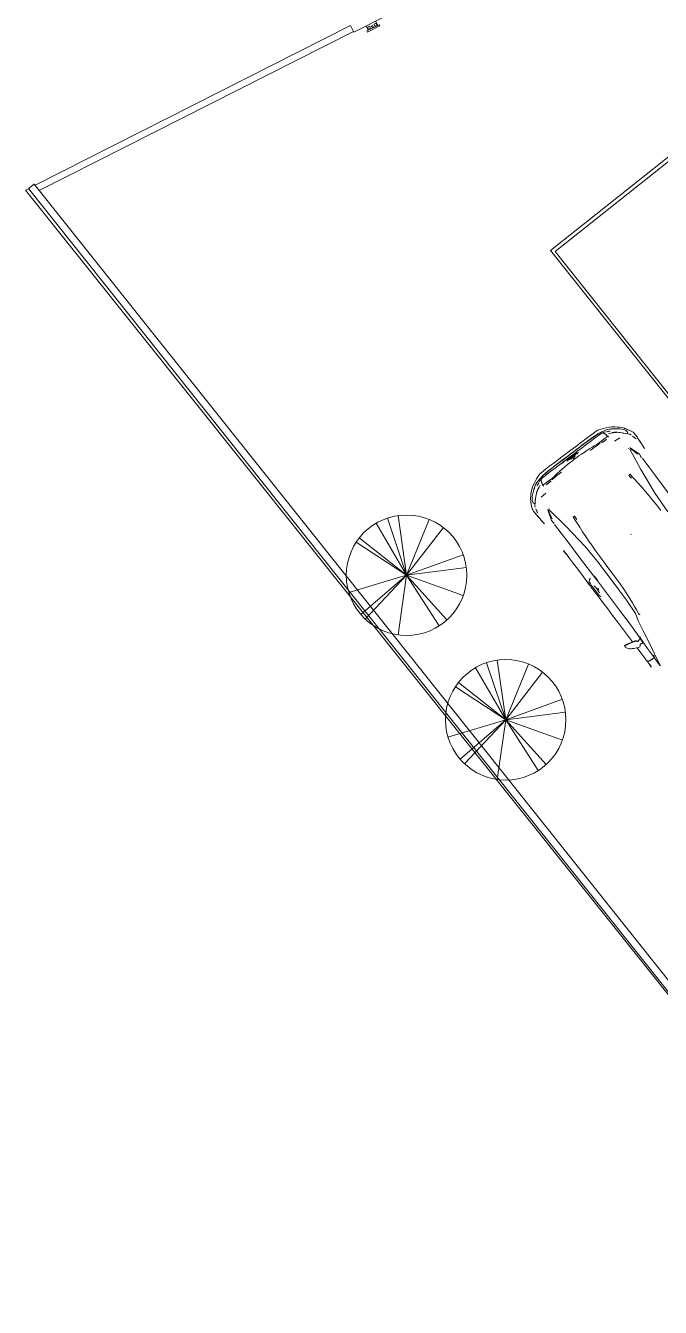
# Model space of a CAD drawing. Header units: millimetres. Extents: x 0 to 57242, y -59538 to 11130.
# Drawn here: x 0 to 8741, y -15395 to 2266 of the extents above; entities that cross this region are included whole.
import ezdxf

# ---------------------------------------------------------------- set-up
doc = ezdxf.new("R2010")
doc.units = ezdxf.units.MM
doc.linetypes.add('Dash', pattern=[6, 3, -3])
for name, color, linetype, lineweight in [('A-FLOR', 192, 'Continuous', 9), ('A-WALL', 113, 'Continuous', 9), ('E-ELEC-FIXT', 91, 'Continuous', 9), ('G-IMPT', 8, 'Continuous', 9), ('GFdwg_dwg', 8, 'Continuous', 9), ('L-PLNT', 71, 'Continuous', 9)]:
    doc.layers.add(name, color=color, linetype=linetype, lineweight=lineweight)

# ---------------------------------------------------------------- blocks, each defined once
blk = doc.blocks.new('GFdwg_dwg-311279-Level 0')
at = {"color": 1, "lineweight": 9}
for p, q in [((130, 66), (4474, 2266)), ((0, 0), (38, 19)), ((20067, -25140), (0, 0))]:
    blk.add_line(p, q, dxfattribs=at)
blk = doc.blocks.new('Red Car - Citroen C4_DWG-589463-Level 0')
at = {"layer": 'G-IMPT'}
for p, q in [((1707, 756), (1397, 755)), ((1707, 756), (1843, 757)), ((1993, 759), (1843, 757)), ((2021, 750), (2008, 753)), ((2059, 759), (2010, 754)), ((2020, 755), (2013, 757)), ((2207, 708), (2059, 759)), ((2179, 718), (2059, 759)), ((2207, 708), (2074, 738)), ((2082, 863), (2114, 866)), ((2082, 863), (2119, 866)), ((2114, 866), (2135, 867)), ((2119, 866), (2140, 868)), ((2146, 868), (2135, 867)), ((2151, 869), (2140, 868)), ((2150, 868), (2146, 868)), ((2152, 868), (2150, 868)), ((2156, 869), (2151, 869)), ((2207, 708), (2151, 722)), ((2156, 869), (2164, 870)), ((2157, 869), (2164, 870)), ((2166, 869), (2157, 868)), ((2172, 713), (2158, 719)), ((2163, 868), (2161, 868)), ((2184, 871), (2166, 869)), ((2179, 870), (2173, 869)), ((2180, 710), (2175, 712)), ((2179, 870), (2207, 872)), ((2199, 702), (2179, 718)), ((2184, 871), (2212, 873)), ((2207, 872), (2241, 874)), ((2207, 708), (2211, 705)), ((2246, 875), (2212, 873)), ((2241, 874), (2276, 876)), ((2281, 876), (2246, 875)), ((2257, 850), (2291, 839)), ((2270, 877), (2272, 877)), ((2274, 877), (2272, 877)), ((2277, 877), (2274, 877)), ((2276, 876), (2307, 877)), ((2281, 877), (2277, 877)), ((2291, 839), (2277, 844)), ((2277, 844), (2317, 833)), ((2281, 877), (2287, 877)), ((2281, 876), (2312, 877)), ((2294, 877), (2287, 877)), ((2301, 877), (2294, 877)), ((2307, 877), (2301, 877)), ((2312, 877), (2333, 876)), ((2347, 873), (2333, 876)), ((2359, 821), (2339, 826)), ((2353, 872), (2347, 873)), ((2361, 869), (2353, 872)), ((2370, 865), (2361, 869)), ((2362, 818), (2394, 788)), ((2383, 859), (2370, 865)), ((2380, 801), (2384, 799)), ((2384, 799), (2380, 801)), ((2410, 844), (2383, 859)), ((2390, 804), (2388, 803)), ((2390, 804), (2392, 806)), ((2392, 806), (2394, 807)), ((2395, 809), (2394, 807)), ((2394, 788), (2429, 754)), ((2395, 809), (2397, 810)), ((2403, 810), (2397, 810)), ((2436, 748), (2399, 783)), ((2429, 754), (2399, 783)), ((2403, 810), (2405, 811)), ((2415, 810), (2405, 811)), ((2425, 836), (2409, 845)), ((2409, 845), (2424, 836)), ((2410, 844), (2424, 836)), ((2415, 810), (2427, 808)), ((2421, 761), (2429, 754)), ((2438, 829), (2425, 836)), ((2427, 808), (2438, 805)), ((2429, 754), (2453, 731)), ((2438, 829), (2449, 823)), ((2449, 799), (2438, 805)), ((2449, 823), (2464, 813)), ((2463, 789), (2449, 799)), ((2453, 731), (2471, 714)), ((2463, 789), (2480, 774)), ((2480, 774), (2463, 789)), ((2479, 774), (2463, 789)), ((2464, 813), (2467, 811)), ((2467, 811), (2483, 799)), ((2471, 714), (2487, 696)), ((2471, 714), (2498, 683)), ((2471, 714), (2487, 695)), ((2479, 774), (2500, 752)), ((2483, 799), (2501, 783)), ((2500, 752), (2523, 725)), ((2520, 765), (2501, 783)), ((2541, 743), (2520, 765)), ((2546, 695), (2522, 726)), ((2522, 726), (2547, 694)), ((2523, 725), (2547, 694)), ((2541, 743), (2563, 717)), ((2563, 717), (2585, 688)), ((1495, 606), (1190, 592)), ((1495, 606), (1879, 648)), ((1879, 648), (2196, 695)), ((2196, 695), (2195, 695)), ((2211, 690), (2211, 684)), ((2400, 678), (2406, 634)), ((2402, 678), (2406, 634)), ((2402, 678), (2405, 634)), ((2403, 679), (2405, 634)), ((2409, 592), (2406, 634)), ((2406, 634), (2406, 634)), ((2502, 675), (2487, 696)), ((2487, 696), (2498, 683)), ((2498, 683), (2487, 695)), ((2493, 682), (2489, 687)), ((2513, 651), (2493, 682)), ((2498, 683), (2508, 666)), ((2502, 675), (2508, 666)), ((2516, 560), (2505, 560)), ((2507, 560), (2505, 560)), ((2512, 658), (2508, 666)), ((2509, 559), (2514, 559)), ((2520, 560), (2510, 560)), ((2513, 560), (2510, 560)), ((2512, 658), (2520, 642)), ((2523, 559), (2513, 560)), ((2520, 560), (2513, 560)), ((2517, 560), (2513, 560)), ((2516, 558), (2514, 559)), ((2529, 619), (2515, 647)), ((2518, 560), (2515, 560)), ((2523, 559), (2517, 560)), ((2517, 557), (2518, 555)), ((2518, 555), (2519, 545)), ((2529, 619), (2519, 644)), ((2519, 644), (2530, 618)), ((2519, 528), (2519, 545)), ((2520, 642), (2530, 618)), ((2523, 559), (2520, 560)), ((2527, 559), (2523, 559)), ((2527, 559), (2531, 558)), ((2542, 587), (2529, 619)), ((2542, 587), (2529, 619)), ((2542, 587), (2529, 619)), ((2542, 587), (2529, 619)), ((2535, 557), (2531, 558)), ((2539, 556), (2535, 557)), ((2543, 556), (2539, 556)), ((2556, 679), (2541, 699)), ((2541, 699), (2560, 675)), ((2545, 555), (2543, 556)), ((2547, 555), (2545, 555)), ((2559, 676), (2546, 695)), ((2546, 695), (2570, 659)), ((2546, 695), (2547, 694)), ((2556, 680), (2547, 697)), ((2556, 680), (2547, 697)), ((2570, 659), (2547, 694)), ((2548, 555), (2547, 555)), ((2547, 555), (2547, 555)), ((2548, 555), (2548, 555)), ((2548, 555), (2551, 554)), ((2558, 678), (2549, 695)), ((2558, 678), (2549, 695)), ((2552, 554), (2551, 554)), ((2555, 553), (2552, 554)), ((2560, 551), (2555, 553)), ((2556, 631), (2559, 626)), ((2574, 595), (2559, 626)), ((2571, 660), (2560, 675)), ((2560, 675), (2580, 645)), ((2560, 675), (2571, 661)), ((2560, 551), (2567, 548)), ((2574, 595), (2562, 620)), ((2576, 590), (2562, 620)), ((2576, 590), (2565, 614)), ((2578, 584), (2565, 614)), ((2578, 584), (2567, 608)), ((2577, 545), (2567, 548)), ((2585, 637), (2571, 661)), ((2577, 651), (2571, 661)), ((2580, 645), (2571, 661)), ((2571, 660), (2580, 645)), ((2585, 637), (2577, 651)), ((2586, 540), (2577, 545)), ((2585, 637), (2580, 645)), ((2606, 655), (2585, 688)), ((2585, 637), (2596, 613)), ((2586, 540), (2593, 536)), ((2602, 538), (2587, 569)), ((2593, 536), (2598, 532)), ((2596, 613), (2607, 576)), ((2596, 613), (2597, 609)), ((2596, 613), (2607, 576)), ((2597, 609), (2607, 576)), ((2601, 525), (2598, 532)), ((2606, 655), (2608, 651)), ((2606, 576), (2617, 523)), ((2606, 576), (2618, 522)), ((2607, 576), (2617, 523)), ((2608, 651), (2626, 615)), ((2642, 579), (2626, 615)), ((2655, 545), (2642, 579)), ((2655, 545), (2664, 517)), ((1265, 526), (1354, 525)), ((1438, 522), (1354, 525)), ((1520, 519), (1438, 522)), ((1599, 515), (1520, 519)), ((1599, 515), (1678, 510)), ((1678, 510), (1752, 504)), ((1752, 504), (1816, 499)), ((1865, 495), (1816, 499)), ((1862, 472), (1895, 469)), ((1865, 495), (1895, 493)), ((1895, 493), (1910, 491)), ((1895, 469), (1909, 468)), ((1909, 468), (1914, 468)), ((1910, 491), (1916, 491)), ((1914, 468), (1915, 469)), ((1915, 469), (1915, 469)), ((1915, 469), (1916, 469)), ((1916, 491), (1916, 490)), ((1916, 490), (1917, 490)), ((1917, 475), (1916, 473)), ((1916, 473), (1916, 471)), ((1916, 471), (1916, 470)), ((1916, 470), (1916, 469)), ((1917, 490), (1917, 489)), ((1917, 488), (1917, 489)), ((1917, 488), (1917, 487)), ((1917, 486), (1917, 487)), ((1917, 484), (1917, 486)), ((1917, 484), (1917, 482)), ((1917, 482), (1917, 479)), ((1917, 479), (1917, 477)), ((1917, 475), (1917, 477)), ((2497, 503), (2496, 519)), ((2497, 510), (2496, 519)), ((2496, 511), (2496, 516)), ((2497, 510), (2496, 516)), ((2497, 478), (2497, 503)), ((2497, 487), (2497, 478)), ((2497, 487), (2498, 461)), ((2497, 478), (2498, 460)), ((2497, 478), (2498, 456)), ((2498, 457), (2497, 471)), ((2497, 471), (2498, 457)), ((2498, 457), (2497, 464)), ((2497, 464), (2499, 452)), ((2498, 468), (2498, 451)), ((2498, 468), (2499, 434)), ((2498, 457), (2499, 434)), ((2505, 405), (2503, 417)), ((2503, 417), (2509, 398)), ((2506, 393), (2506, 395)), ((2506, 393), (2508, 374)), ((2508, 352), (2508, 374)), ((2509, 398), (2514, 379)), ((2520, 357), (2514, 379)), ((2519, 528), (2519, 500)), ((2519, 500), (2519, 462)), ((2519, 462), (2519, 417)), ((2519, 365), (2519, 417)), ((2519, 359), (2519, 365)), ((2525, 331), (2520, 357)), ((2603, 522), (2601, 525)), ((2603, 522), (2604, 511)), ((2604, 504), (2604, 511)), ((2605, 488), (2604, 504)), ((2605, 463), (2605, 488)), ((2605, 463), (2605, 431)), ((2605, 431), (2605, 392)), ((2606, 349), (2605, 392)), ((2626, 450), (2618, 522)), ((2623, 492), (2619, 510)), ((2623, 492), (2629, 441)), ((2624, 475), (2633, 470)), ((2626, 450), (2626, 448)), ((2626, 450), (2630, 356)), ((2626, 448), (2630, 356)), ((2626, 448), (2630, 355)), ((2629, 440), (2629, 441)), ((2629, 440), (2632, 389)), ((2630, 355), (2632, 245)), ((2632, 389), (2634, 341)), ((2664, 517), (2670, 497)), ((2672, 476), (2670, 497)), ((2673, 446), (2672, 476)), ((2673, 398), (2673, 446)), ((2673, 398), (2673, 322)), ((2509, 324), (2508, 352)), ((2509, 289), (2509, 324)), ((2509, 289), (2509, 248)), ((2529, 299), (2525, 331)), ((2529, 299), (2533, 259)), ((2536, 213), (2533, 259)), ((2539, 166), (2536, 213)), ((2606, 349), (2606, 305)), ((2606, 305), (2606, 262)), ((2606, 262), (2606, 218)), ((2606, 175), (2606, 218)), ((2632, 245), (2632, 125)), ((2634, 303), (2634, 341)), ((2634, 303), (2634, 276)), ((2635, 256), (2634, 276)), ((2635, 236), (2635, 256)), ((2635, 208), (2635, 236)), ((2635, 208), (2635, 168)), ((2673, 322), (2673, 226)), ((2673, 226), (2673, 117)), ((1251, 1), (1247, 1)), ((2541, 122), (2539, 166)), ((2541, 122), (2543, 86)), ((2544, 54), (2543, 86)), ((2544, 26), (2544, 54)), ((2544, 0), (2544, 26)), ((2569, 26), (2556, 1)), ((2556, 1), (2569, -24)), ((2576, 41), (2569, 26)), ((2576, -1), (2582, 24)), ((2583, 50), (2580, 51)), ((2582, 83), (2581, 80)), ((2581, 82), (2581, 80)), ((2582, 24), (2587, 49)), ((2586, 50), (2583, 50)), ((2583, 0), (2583, 16)), ((2585, 104), (2585, 85)), ((2585, 104), (2585, 89)), ((2585, 95), (2585, 91)), ((2585, 95), (2585, 85)), ((2585, 73), (2585, 89)), ((2588, 87), (2585, 88)), ((2586, 60), (2585, 73)), ((2587, 49), (2586, 60)), ((2586, 50), (2587, 49)), ((2589, 24), (2587, 47)), ((2588, 29), (2587, 47)), ((2589, 87), (2588, 87)), ((2588, 22), (2588, 27)), ((2589, 0), (2588, 22)), ((2589, 87), (2592, 85)), ((2589, 24), (2589, 0)), ((2592, 85), (2594, 81)), ((2595, 76), (2594, 81)), ((2596, 68), (2595, 76)), ((2597, 58), (2596, 68)), ((2597, 58), (2598, 46)), ((2599, 31), (2598, 46)), ((2600, 16), (2599, 31)), ((2601, 0), (2600, 16)), ((2606, 175), (2606, 132)), ((2606, 132), (2606, 88)), ((2606, 88), (2606, 44)), ((2606, 0), (2606, 44)), ((2632, 0), (2632, 125)), ((2635, 168), (2635, 118)), ((2635, 118), (2635, 61)), ((2635, 0), (2635, 61)), ((2673, 0), (2673, 117)), ((1251, -1), (1247, -1)), ((2536, -213), (2539, -166)), ((2541, -122), (2539, -166)), ((2541, -122), (2543, -86)), ((2543, -86), (2544, -54)), ((2544, 0), (2544, -26)), ((2544, -54), (2544, -26)), ((2569, -24), (2580, -49)), ((2571, -25), (2581, -50)), ((2571, -25), (2580, -49)), ((2582, -26), (2576, -1)), ((2587, -50), (2581, -50)), ((2581, -82), (2581, -80)), ((2582, -83), (2581, -80)), ((2582, -26), (2587, -50)), ((2583, 0), (2583, -16)), ((2585, -73), (2587, -49)), ((2585, -89), (2585, -73)), ((2585, -95), (2585, -85)), ((2585, -85), (2585, -89)), ((2588, -87), (2585, -88)), ((2585, -95), (2585, -92)), ((2587, -50), (2586, -51)), ((2589, -25), (2587, -48)), ((2587, -48), (2588, -27)), ((2587, -50), (2587, -51)), ((2589, 0), (2588, -22)), ((2588, -27), (2588, -22)), ((2589, -87), (2588, -87)), ((2589, -25), (2589, 0)), ((2592, -85), (2589, -87)), ((2592, -85), (2594, -81)), ((2594, -81), (2595, -76)), ((2595, -76), (2596, -68)), ((2597, -58), (2596, -68)), ((2597, -58), (2598, -46)), ((2598, -46), (2599, -31)), ((2599, -31), (2600, -16)), ((2601, 0), (2600, -16)), ((2603, -123), (2601, -160)), ((2602, -138), (2601, -160)), ((2602, -138), (2603, -123)), ((2606, 0), (2606, -44)), ((2606, -88), (2606, -44)), ((2606, -132), (2606, -88)), ((2606, -175), (2606, -132)), ((2606, -175), (2606, -218)), ((2632, -125), (2632, 0)), ((2632, -245), (2632, -125)), ((2635, 0), (2635, -61)), ((2635, -118), (2635, -61)), ((2635, -168), (2635, -118)), ((2635, -168), (2635, -208)), ((2673, 0), (2673, -117)), ((2673, -226), (2673, -117)), ((2509, -324), (2508, -352)), ((2508, -352), (2508, -374)), ((2509, -289), (2509, -248)), ((2509, -289), (2509, -324)), ((2520, -357), (2525, -331)), ((2529, -299), (2525, -331)), ((2529, -299), (2533, -259)), ((2533, -259), (2536, -213)), ((2606, -349), (2605, -392)), ((2606, -262), (2606, -218)), ((2606, -305), (2606, -262)), ((2606, -349), (2606, -305)), ((2630, -355), (2632, -245)), ((2632, -389), (2634, -341)), ((2634, -276), (2635, -256)), ((2634, -276), (2634, -303)), ((2634, -303), (2634, -341)), ((2635, -208), (2635, -236)), ((2635, -256), (2635, -236)), ((2673, -322), (2673, -226)), ((2673, -322), (2673, -398)), ((883, -528), (792, -530)), ((883, -528), (978, -528)), ((978, -528), (1075, -527)), ((1075, -527), (1171, -527)), ((1265, -526), (1171, -527)), ((1265, -526), (1354, -525)), ((1354, -525), (1438, -522)), ((1520, -519), (1438, -522)), ((1599, -515), (1520, -519)), ((1599, -515), (1678, -510)), ((1752, -504), (1678, -510)), ((1816, -499), (1752, -504)), ((1865, -495), (1816, -499)), ((1862, -472), (1895, -469)), ((1865, -495), (1895, -493)), ((1895, -469), (1909, -468)), ((1895, -493), (1910, -491)), ((1909, -468), (1914, -468)), ((1910, -491), (1916, -491)), ((1915, -469), (1914, -468)), ((1915, -469), (1915, -469)), ((1915, -469), (1916, -469)), ((1916, -469), (1916, -470)), ((1916, -471), (1916, -470)), ((1916, -473), (1916, -471)), ((1917, -475), (1916, -473)), ((1916, -490), (1916, -491)), ((1916, -490), (1917, -490)), ((1917, -475), (1917, -477)), ((1917, -479), (1917, -477)), ((1917, -482), (1917, -479)), ((1917, -482), (1917, -484)), ((1917, -484), (1917, -486)), ((1917, -486), (1917, -487)), ((1917, -488), (1917, -487)), ((1917, -488), (1917, -489)), ((1917, -490), (1917, -489)), ((2497, -503), (2496, -519)), ((2497, -510), (2496, -519)), ((2497, -510), (2496, -516)), ((2496, -511), (2496, -516)), ((2497, -464), (2499, -452)), ((2498, -456), (2497, -478)), ((2498, -457), (2497, -471)), ((2498, -457), (2497, -471)), ((2498, -457), (2497, -464)), ((2498, -460), (2497, -478)), ((2497, -487), (2498, -461)), ((2497, -487), (2497, -478)), ((2497, -478), (2497, -503)), ((2498, -457), (2499, -434)), ((2499, -434), (2498, -468)), ((2498, -468), (2498, -451)), ((2509, -398), (2503, -417)), ((2505, -408), (2503, -417)), ((2506, -393), (2508, -374)), ((2506, -393), (2506, -395)), ((2509, -398), (2514, -379)), ((2514, -379), (2520, -357)), ((2519, -365), (2519, -359)), ((2519, -365), (2519, -417)), ((2519, -462), (2519, -417)), ((2519, -500), (2519, -462)), ((2519, -528), (2519, -500)), ((2519, -528), (2519, -545)), ((2598, -532), (2601, -525)), ((2603, -522), (2601, -525)), ((2603, -522), (2604, -511)), ((2605, -488), (2604, -504)), ((2604, -511), (2604, -504)), ((2605, -431), (2605, -392)), ((2605, -463), (2605, -431)), ((2605, -488), (2605, -463)), ((2606, -576), (2618, -522)), ((2606, -576), (2617, -523)), ((2607, -576), (2617, -523)), ((2626, -450), (2618, -522)), ((2623, -492), (2619, -510)), ((2623, -492), (2629, -441)), ((2624, -475), (2633, -470)), ((2626, -448), (2630, -355)), ((2626, -448), (2630, -356)), ((2626, -450), (2630, -356)), ((2629, -440), (2632, -389)), ((2629, -440), (2629, -441)), ((2664, -517), (2655, -545)), ((2664, -517), (2670, -497)), ((2670, -497), (2672, -476)), ((2672, -476), (2673, -446)), ((2673, -398), (2673, -446)), ((-196, -718), (50, -671)), ((50, -671), (86, -664)), ((86, -664), (235, -637)), ((235, -637), (339, -606)), ((296, -567), (296, -566)), ((297, -566), (296, -566)), ((297, -566), (296, -566)), ((297, -566), (296, -566)), ((297, -566), (296, -566)), ((296, -566), (296, -566)), ((296, -568), (296, -567)), ((296, -567), (296, -567)), ((296, -569), (296, -568)), ((296, -570), (296, -569)), ((296, -570), (296, -569)), ((296, -569), (296, -569)), ((296, -569), (297, -570)), ((297, -570), (296, -570)), ((296, -570), (297, -570)), ((297, -570), (297, -572)), ((297, -570), (297, -573)), ((297, -570), (297, -571)), ((297, -570), (297, -571)), ((297, -573), (297, -571)), ((297, -572), (297, -573)), ((297, -573), (297, -574)), ((297, -574), (298, -575)), ((300, -565), (298, -565)), ((298, -575), (298, -576)), ((298, -577), (298, -576)), ((298, -577), (298, -577)), ((298, -577), (298, -577)), ((302, -577), (298, -577)), ((314, -575), (302, -577)), ((336, -572), (314, -575)), ((336, -572), (374, -566)), ((339, -606), (562, -595)), ((374, -566), (424, -558)), ((424, -558), (484, -550)), ((553, -543), (484, -550)), ((553, -543), (627, -538)), ((562, -595), (893, -593)), ((627, -538), (707, -533)), ((707, -533), (792, -530)), ((893, -593), (1134, -592)), ((1134, -592), (1190, -592)), ((1190, -592), (1495, -606)), ((1495, -606), (1879, -648)), ((1879, -648), (2196, -695)), ((2199, -702), (2179, -718)), ((2196, -695), (2194, -694)), ((2207, -708), (2211, -705)), ((2211, -690), (2211, -684)), ((2400, -678), (2406, -634)), ((2405, -634), (2402, -678)), ((2406, -634), (2402, -678)), ((2403, -679), (2405, -634)), ((2406, -634), (2409, -592)), ((2406, -634), (2406, -634)), ((2471, -714), (2498, -683)), ((2471, -714), (2487, -695)), ((2471, -714), (2487, -696)), ((2502, -675), (2487, -696)), ((2487, -695), (2498, -683)), ((2498, -683), (2487, -696)), ((2493, -682), (2489, -687)), ((2493, -682), (2513, -651)), ((2508, -666), (2498, -683)), ((2508, -666), (2502, -675)), ((2516, -560), (2505, -560)), ((2507, -560), (2505, -560)), ((2512, -658), (2508, -666)), ((2509, -559), (2514, -559)), ((2520, -560), (2510, -560)), ((2513, -560), (2510, -560)), ((2512, -658), (2520, -642)), ((2523, -559), (2513, -560)), ((2520, -560), (2513, -560)), ((2517, -560), (2513, -560)), ((2516, -558), (2514, -559)), ((2518, -560), (2514, -560)), ((2529, -619), (2514, -648)), ((2517, -557), (2518, -555)), ((2523, -559), (2517, -560)), ((2518, -555), (2519, -545)), ((2530, -618), (2519, -644)), ((2529, -619), (2519, -644)), ((2520, -560), (2523, -559)), ((2530, -618), (2520, -642)), ((2522, -726), (2547, -694)), ((2522, -726), (2546, -695)), ((2527, -559), (2523, -559)), ((2547, -694), (2523, -725)), ((2527, -559), (2531, -558)), ((2542, -587), (2529, -619)), ((2542, -587), (2529, -619)), ((2542, -587), (2529, -619)), ((2542, -587), (2529, -619)), ((2531, -558), (2535, -557)), ((2535, -557), (2539, -556)), ((2543, -556), (2539, -556)), ((2560, -675), (2541, -699)), ((2556, -679), (2541, -699)), ((2543, -556), (2545, -555)), ((2545, -555), (2547, -555)), ((2546, -695), (2570, -659)), ((2559, -676), (2546, -695)), ((2546, -695), (2547, -694)), ((2547, -555), (2547, -555)), ((2548, -555), (2547, -555)), ((2570, -659), (2547, -694)), ((2556, -680), (2547, -697)), ((2556, -680), (2547, -697)), ((2548, -555), (2551, -554)), ((2548, -555), (2548, -555)), ((2558, -678), (2549, -695)), ((2557, -679), (2549, -695)), ((2551, -554), (2552, -554)), ((2552, -554), (2555, -553)), ((2560, -551), (2555, -553)), ((2556, -631), (2559, -626)), ((2574, -595), (2559, -626)), ((2560, -551), (2567, -548)), ((2560, -675), (2580, -645)), ((2571, -660), (2560, -675)), ((2560, -675), (2571, -661)), ((2576, -590), (2562, -620)), ((2574, -595), (2562, -620)), ((2563, -717), (2585, -688)), ((2565, -614), (2578, -584)), ((2576, -590), (2565, -614)), ((2567, -548), (2577, -545)), ((2567, -608), (2578, -584)), ((2571, -661), (2585, -637)), ((2571, -660), (2580, -645)), ((2580, -645), (2571, -661)), ((2571, -661), (2577, -651)), ((2577, -545), (2586, -540)), ((2585, -637), (2577, -651)), ((2580, -645), (2585, -637)), ((2585, -637), (2596, -613)), ((2606, -655), (2585, -688)), ((2593, -536), (2586, -540)), ((2602, -538), (2587, -569)), ((2593, -536), (2598, -532)), ((2596, -613), (2607, -576)), ((2596, -613), (2607, -576)), ((2596, -613), (2597, -609)), ((2607, -576), (2597, -609)), ((2606, -655), (2608, -651)), ((2608, -651), (2626, -615)), ((2626, -615), (2642, -579)), ((2642, -579), (2655, -545)), ((-436, -764), (-440, -757)), ((-395, -768), (-436, -764)), ((-281, -736), (-415, -763)), ((-395, -768), (-297, -765)), ((-379, -876), (-380, -876)), ((-379, -876), (-377, -876)), ((-377, -876), (-374, -876)), ((-370, -876), (-374, -876)), ((-345, -874), (-370, -876)), ((-339, -874), (-365, -875)), ((-345, -874), (-365, -875)), ((-333, -874), (-359, -875)), ((-339, -874), (-359, -875)), ((-326, -874), (-353, -875)), ((-333, -874), (-353, -875)), ((-321, -874), (-348, -874)), ((-326, -874), (-348, -874)), ((-313, -874), (-336, -874)), ((-329, -874), (-336, -874)), ((-329, -874), (-319, -874)), ((-321, -874), (-316, -874)), ((-319, -874), (-307, -874)), ((-313, -874), (-316, -874)), ((-307, -874), (-293, -874)), ((-300, -779), (-300, -785)), ((-300, -790), (-300, -785)), ((-300, -796), (-300, -790)), ((-300, -801), (-300, -796)), ((-300, -801), (-300, -807)), ((-300, -813), (-300, -807)), ((-300, -813), (-300, -817)), ((-300, -817), (-299, -823)), ((-299, -828), (-299, -823)), ((-298, -836), (-299, -828)), ((-298, -840), (-298, -836)), ((-298, -840), (-296, -849)), ((-283, -765), (-297, -765)), ((-294, -857), (-296, -849)), ((-290, -762), (-295, -759)), ((-294, -857), (-293, -859)), ((-293, -859), (-289, -866)), ((-278, -874), (-293, -874)), ((-290, -762), (-283, -762)), ((-289, -866), (-283, -870)), ((-283, -762), (-275, -752)), ((-144, -762), (-283, -765)), ((-283, -870), (-276, -872)), ((-281, -736), (-262, -732)), ((-276, -872), (-268, -874)), ((-275, -752), (-271, -748)), ((-268, -874), (-247, -874)), ((-196, -718), (-262, -732)), ((-205, -874), (-247, -874)), ((-137, -874), (-205, -874)), ((33, -759), (-144, -762)), ((-137, -874), (-50, -874)), ((-61, -834), (-57, -828)), ((-61, -834), (-61, -843)), ((-61, -843), (-58, -854)), ((-58, -854), (-53, -867)), ((-57, -828), (-52, -823)), ((-47, -881), (-53, -867)), ((-52, -823), (-46, -819)), ((-47, -881), (-39, -897)), ((-44, -768), (-46, -770)), ((-46, -770), (-46, -773)), ((-46, -774), (-46, -773)), ((-46, -774), (-45, -777)), ((-42, -815), (-46, -819)), ((-45, -777), (-45, -780)), ((-45, -777), (-44, -782)), ((-45, -779), (-45, -777)), ((-45, -779), (-44, -782)), ((-44, -784), (-45, -780)), ((-44, -768), (-42, -766)), ((-44, -768), (-44, -768)), ((-42, -789), (-44, -784)), ((-38, -766), (-42, -766)), ((-41, -794), (-42, -789)), ((-42, -815), (-40, -811)), ((-41, -794), (-40, -800)), ((-39, -805), (-40, -800)), ((-40, -811), (-39, -805)), ((-33, -765), (-38, -766)), ((-26, -765), (-33, -765)), ((-26, -765), (-17, -765)), ((-8, -765), (-17, -765)), ((2, -765), (-8, -765)), ((2, -765), (10, -765)), ((10, -765), (16, -765)), ((15, -805), (17, -800)), ((15, -810), (15, -805)), ((16, -815), (15, -810)), ((20, -766), (16, -765)), ((18, -796), (16, -801)), ((16, -801), (17, -800)), ((16, -815), (19, -818)), ((16, -815), (19, -818)), ((16, -815), (19, -818)), ((18, -796), (19, -791)), ((19, -791), (21, -786)), ((23, -820), (19, -818)), ((22, -766), (20, -766)), ((21, -786), (22, -782)), ((23, -768), (22, -766)), ((23, -779), (22, -782)), ((23, -768), (23, -770)), ((23, -770), (24, -770)), ((23, -777), (24, -776)), ((23, -779), (23, -777)), ((27, -823), (23, -820)), ((24, -773), (24, -770)), ((24, -776), (24, -773)), ((31, -824), (27, -823)), ((31, -824), (33, -825)), ((36, -752), (32, -750)), ((53, -758), (33, -759)), ((33, -825), (34, -826)), ((33, -825), (34, -826)), ((34, -826), (33, -825)), ((34, -826), (35, -826)), ((36, -827), (35, -826)), ((49, -752), (36, -752)), ((36, -827), (37, -828)), ((37, -828), (38, -829)), ((39, -830), (38, -829)), ((38, -840), (38, -839)), ((38, -839), (39, -839)), ((38, -840), (38, -841)), ((38, -840), (38, -840)), ((39, -842), (38, -841)), ((38, -842), (38, -841)), ((38, -841), (38, -841)), ((38, -842), (38, -843)), ((38, -844), (38, -843)), ((38, -845), (38, -844)), ((38, -846), (38, -845)), ((39, -830), (40, -832)), ((40, -836), (39, -838)), ((39, -838), (39, -839)), ((41, -847), (39, -842)), ((40, -833), (40, -832)), ((40, -833), (40, -832)), ((40, -832), (40, -833)), ((40, -833), (41, -835)), ((41, -834), (40, -833)), ((40, -835), (40, -833)), ((40, -836), (40, -835)), ((41, -834), (41, -834)), ((41, -835), (41, -834)), ((41, -835), (42, -837)), ((41, -835), (41, -837)), ((41, -839), (41, -837)), ((41, -837), (41, -838)), ((41, -838), (41, -837)), ((41, -841), (41, -839)), ((41, -841), (42, -844)), ((41, -847), (41, -847)), ((42, -852), (41, -847)), ((43, -859), (41, -855)), ((41, -855), (44, -862)), ((42, -837), (43, -841)), ((44, -849), (42, -844)), ((42, -852), (43, -856)), ((45, -862), (42, -853)), ((44, -844), (43, -841)), ((43, -856), (47, -869)), ((43, -857), (45, -862)), ((43, -857), (47, -869)), ((43, -857), (44, -858)), ((43, -857), (44, -858)), ((45, -865), (43, -859)), ((44, -844), (45, -848)), ((46, -857), (44, -849)), ((44, -862), (47, -872)), ((45, -848), (46, -852)), ((45, -862), (46, -865)), ((45, -862), (46, -865)), ((47, -873), (45, -865)), ((46, -852), (48, -859)), ((49, -867), (46, -857)), ((46, -866), (47, -869)), ((49, -877), (47, -869)), ((47, -872), (50, -883)), ((49, -878), (47, -873)), ((50, -869), (48, -859)), ((49, -752), (52, -749)), ((49, -867), (54, -883)), ((49, -878), (51, -888)), ((50, -869), (54, -883)), ((56, -907), (50, -883)), ((51, -874), (55, -874)), ((171, -756), (53, -758)), ((58, -901), (54, -883)), ((167, -874), (55, -874)), ((167, -874), (281, -874)), ((290, -756), (171, -756)), ((281, -874), (396, -874)), ((441, -755), (290, -756)), ((396, -874), (510, -874)), ((668, -754), (441, -755)), ((621, -874), (510, -874)), ((727, -874), (621, -874)), ((1014, -755), (668, -754)), ((727, -874), (823, -874)), ((816, -847), (816, -850)), ((816, -850), (820, -852)), ((820, -852), (831, -854)), ((823, -874), (905, -874)), ((853, -856), (831, -854)), ((853, -856), (891, -857)), ((881, -828), (868, -831)), ((871, -830), (868, -831)), ((871, -830), (874, -829)), ((876, -829), (899, -827)), ((876, -829), (881, -828)), ((891, -857), (936, -857)), ((927, -826), (899, -827)), ((909, -814), (905, -815)), ((967, -874), (905, -874)), ((909, -814), (912, -813)), ((917, -812), (924, -812)), ((924, -812), (931, -812)), ((954, -826), (927, -826)), ((936, -857), (981, -857)), ((954, -826), (976, -828)), ((967, -874), (1005, -874)), ((976, -828), (974, -828)), ((974, -828), (986, -831)), ((981, -830), (986, -831)), ((1019, -856), (981, -857)), ((1005, -874), (1025, -874)), ((1019, -747), (1014, -745)), ((1095, -755), (1014, -755)), ((1093, -748), (1019, -747)), ((1019, -856), (1042, -855)), ((1025, -874), (1032, -872)), ((1032, -872), (1044, -870)), ((1174, -874), (1034, -874)), ((1042, -855), (1053, -852)), ((1044, -870), (1055, -866)), ((1053, -852), (1057, -850)), ((1065, -859), (1055, -866)), ((1057, -847), (1057, -850)), ((1065, -859), (1075, -851)), ((1075, -851), (1084, -842)), ((1084, -842), (1091, -834)), ((1096, -828), (1091, -834)), ((1093, -748), (1095, -745)), ((1397, -755), (1095, -755)), ((1096, -828), (1099, -824)), ((1100, -822), (1099, -824)), ((1100, -822), (1101, -819)), ((1101, -810), (1101, -807)), ((1101, -815), (1101, -811)), ((1101, -819), (1101, -815)), ((1174, -874), (1305, -874)), ((1305, -874), (1418, -874)), ((1707, -756), (1397, -755)), ((1506, -874), (1418, -874)), ((1558, -874), (1506, -874)), ((1558, -874), (1585, -874)), ((1567, -874), (1563, -874)), ((1563, -874), (1595, -874)), ((1567, -874), (1603, -875)), ((1573, -874), (1603, -875)), ((1573, -874), (1609, -875)), ((1579, -874), (1609, -875)), ((1579, -874), (1615, -875)), ((1585, -874), (1595, -874)), ((1586, -874), (1621, -876)), ((1586, -874), (1615, -875)), ((1592, -874), (1621, -876)), ((1592, -874), (1625, -876)), ((1596, -874), (1625, -876)), ((1596, -874), (1627, -876)), ((1627, -876), (1630, -876)), ((1631, -876), (1630, -876)), ((1707, -756), (1843, -757)), ((1993, -759), (1843, -757)), ((2021, -750), (2008, -753)), ((2059, -759), (2010, -754)), ((2020, -755), (2013, -757)), ((2207, -708), (2059, -759)), ((2179, -718), (2059, -759)), ((2186, -712), (2074, -738)), ((2114, -866), (2082, -863)), ((2082, -863), (2119, -866)), ((2114, -866), (2135, -867)), ((2119, -866), (2140, -868)), ((2146, -868), (2135, -867)), ((2151, -869), (2140, -868)), ((2150, -868), (2146, -868)), ((2152, -868), (2150, -868)), ((2207, -708), (2151, -722)), ((2156, -869), (2151, -869)), ((2156, -869), (2164, -870)), ((2166, -869), (2157, -868)), ((2157, -869), (2164, -870)), ((2172, -713), (2158, -719)), ((2163, -868), (2161, -868)), ((2184, -871), (2166, -869)), ((2179, -870), (2173, -869)), ((2180, -710), (2175, -712)), ((2179, -870), (2207, -872)), ((2184, -871), (2212, -873)), ((2207, -708), (2187, -712)), ((2207, -872), (2241, -874)), ((2246, -875), (2212, -873)), ((2241, -874), (2276, -876)), ((2281, -876), (2246, -875)), ((2307, -834), (2257, -850)), ((2291, -839), (2257, -850)), ((2270, -877), (2272, -877)), ((2272, -877), (2274, -877)), ((2274, -877), (2277, -877)), ((2307, -877), (2276, -876)), ((2277, -844), (2317, -833)), ((2291, -839), (2277, -844)), ((2281, -877), (2277, -877)), ((2312, -877), (2281, -876)), ((2281, -877), (2287, -877)), ((2287, -877), (2294, -877)), ((2294, -877), (2301, -877)), ((2301, -877), (2307, -877)), ((2312, -877), (2333, -876)), ((2333, -876), (2347, -873)), ((2359, -821), (2340, -826)), ((2353, -872), (2347, -873)), ((2361, -869), (2353, -872)), ((2370, -865), (2361, -869)), ((2362, -818), (2394, -788)), ((2383, -859), (2370, -865)), ((2381, -801), (2384, -799)), ((2384, -799), (2381, -801)), ((2410, -844), (2383, -859)), ((2388, -803), (2390, -804)), ((2392, -806), (2390, -804)), ((2394, -807), (2392, -806)), ((2394, -788), (2429, -754)), ((2395, -809), (2394, -807)), ((2395, -809), (2397, -810)), ((2403, -810), (2397, -810)), ((2399, -783), (2436, -748)), ((2399, -783), (2429, -754)), ((2403, -810), (2405, -811)), ((2415, -810), (2405, -811)), ((2425, -836), (2409, -845)), ((2409, -845), (2424, -836)), ((2410, -844), (2424, -836)), ((2427, -808), (2415, -810)), ((2438, -829), (2418, -839)), ((2418, -839), (2434, -831)), ((2429, -754), (2421, -761)), ((2438, -829), (2425, -836)), ((2427, -808), (2438, -805)), ((2429, -754), (2453, -731)), ((2448, -823), (2434, -831)), ((2434, -831), (2449, -823)), ((2438, -829), (2434, -831)), ((2449, -799), (2438, -805)), ((2448, -823), (2438, -829)), ((2463, -789), (2449, -799)), ((2449, -823), (2464, -813)), ((2453, -731), (2471, -714)), ((2480, -774), (2463, -789)), ((2480, -774), (2463, -789)), ((2479, -774), (2463, -789)), ((2464, -813), (2467, -811)), ((2467, -811), (2483, -799)), ((2479, -774), (2500, -752)), ((2483, -799), (2501, -783)), ((2523, -725), (2500, -752)), ((2520, -765), (2501, -783)), ((2520, -765), (2541, -743)), ((2541, -743), (2563, -717)), ((-39, -897), (-31, -914)), ((-31, -914), (-21, -931)), ((-11, -947), (-21, -931)), ((-11, -947), (-21, -931)), ((-11, -948), (-21, -931)), ((-11, -948), (1, -962)), ((2, -963), (1, -962)), ((14, -976), (2, -963)), ((26, -985), (14, -976)), ((37, -992), (26, -985)), ((37, -992), (37, -992)), ((37, -992), (47, -996)), ((55, -997), (47, -996)), ((55, -903), (51, -888)), ((54, -883), (58, -900)), ((55, -903), (60, -922)), ((62, -996), (55, -997)), ((56, -907), (56, -905)), ((56, -905), (62, -931)), ((56, -907), (62, -931)), ((56, -907), (66, -945)), ((56, -907), (64, -940)), ((56, -907), (66, -947)), ((58, -900), (62, -917)), ((63, -920), (58, -901)), ((64, -937), (60, -922)), ((66, -932), (62, -917)), ((68, -955), (62, -931)), ((62, -931), (66, -945)), ((62, -996), (67, -995)), ((67, -937), (63, -920)), ((66, -945), (64, -937)), ((69, -959), (64, -940)), ((69, -961), (64, -940)), ((66, -945), (64, -940)), ((66, -949), (64, -940)), ((64, -940), (66, -947)), ((66, -947), (65, -942)), ((66, -932), (69, -944)), ((69, -961), (66, -945)), ((69, -959), (66, -945)), ((68, -955), (66, -945)), ((68, -955), (66, -945)), ((68, -953), (66, -947)), ((69, -961), (66, -947)), ((67, -949), (66, -947)), ((69, -958), (66, -949)), ((67, -937), (71, -952)), ((67, -995), (71, -994)), ((69, -961), (68, -955)), ((69, -944), (71, -952)), ((69, -961), (69, -958)), ((71, -970), (69, -958)), ((69, -958), (70, -962)), ((70, -964), (69, -961)), ((70, -962), (69, -961)), ((69, -961), (71, -970)), ((71, -966), (70, -962)), ((71, -952), (73, -959)), ((73, -963), (71, -952)), ((72, -972), (71, -966)), ((71, -970), (71, -966)), ((71, -970), (71, -966)), ((73, -994), (71, -994)), ((73, -976), (72, -972)), ((72, -978), (73, -978)), ((74, -965), (73, -959)), ((75, -972), (73, -963)), ((73, -976), (73, -978)), ((73, -978), (73, -978)), ((73, -979), (73, -978)), ((73, -979), (73, -978)), ((73, -978), (73, -979)), ((74, -980), (73, -979)), ((74, -980), (73, -979)), ((73, -979), (73, -979)), ((73, -979), (73, -979)), ((74, -980), (73, -979)), ((73, -979), (73, -979)), ((75, -994), (73, -994)), ((74, -965), (75, -971)), ((75, -980), (74, -980)), ((75, -980), (74, -980)), ((75, -980), (74, -980)), ((75, -980), (74, -980)), ((75, -980), (74, -980)), ((75, -971), (76, -975)), ((77, -978), (75, -972)), ((76, -981), (75, -980)), ((76, -981), (75, -980)), ((76, -981), (75, -980)), ((76, -993), (75, -994)), ((76, -975), (77, -980)), ((77, -982), (76, -981)), ((77, -982), (76, -981)), ((76, -981), (76, -981)), ((76, -981), (77, -982)), ((77, -993), (76, -993)), ((76, -993), (76, -993)), ((76, -993), (76, -993)), ((77, -978), (78, -982)), ((78, -983), (77, -980)), ((77, -982), (78, -984)), ((77, -992), (78, -990)), ((77, -993), (77, -992)), ((78, -984), (78, -982)), ((79, -985), (78, -983)), ((79, -985), (78, -983)), ((78, -983), (78, -984)), ((78, -983), (78, -983)), ((78, -985), (78, -984)), ((78, -984), (79, -985)), ((79, -985), (78, -984)), ((79, -985), (78, -985)), ((79, -987), (78, -989)), ((78, -989), (78, -990)), ((79, -985), (79, -985)), ((79, -985), (79, -985)), ((79, -987), (79, -985))]:
    blk.add_line(p, q, dxfattribs=at)
blk = doc.blocks.new('Red Car - Red Car-590027-Level 0')
at = {"extrusion": (0, 0, -1), "zscale": -1, "rotation": 180}
blk.add_blockref('Red Car - Citroen C4_DWG-589463-Level 0', (673, 0), dxfattribs=at)
blk = doc.blocks.new('M_RPC Tree - Deciduous - Japanese Maple - 3_0 Meters-1225994-Level 0')
at = {"layer": 'L-PLNT'}
for q in [(-417, 717), (-265, 786), (-118, 822), (312, 769), (508, 656), (-693, 456), (-651, 515), (780, 283), (-795, -239), (-629, -542), (-569, -605), (-118, -822), (823, 106), (448, -699), (556, -616), (781, -280)]:
    blk.add_line((0, 0), q, dxfattribs=at)
for start, end in [(360, 180), (180, 360)]:
    blk.add_arc((0, 0), 830, start, end, dxfattribs=at)
blk = doc.blocks.new('SSG_Charger_Electric_Vehicle_AC_Home_PCS_5_ - Default-1395720-Level 0')
at = {"layer": 'E-ELEC-FIXT', "lineweight": 18}
for p, q in [((-74, 43), (-74, -24)), ((74, -24), (74, 43)), ((-93, -24), (-93, -43)), ((93, -24), (-93, -24)), ((-93, -43), (93, -43)), ((-74, -24), (74, -24)), ((93, -43), (93, -24))]:
    blk.add_line(p, q, dxfattribs=at)
at = {"layer": 'E-ELEC-FIXT', "linetype": 'Dash'}
for p, q in [((-48, 19), (-65, 10)), ((-65, 10), (-65, -10)), ((-32, 10), (-48, 19)), ((-32, -10), (-32, 10)), ((0, 13), (-11, 6)), ((-11, 6), (-11, -6)), ((11, 6), (0, 13)), ((11, -6), (11, 6)), ((48, 19), (32, 10)), ((32, 10), (32, -10)), ((65, 10), (48, 19)), ((65, -10), (65, 10)), ((-65, -10), (-48, -19)), ((-48, -19), (-32, -10)), ((-11, -6), (0, -13)), ((0, -13), (11, -6)), ((32, -10), (48, -19)), ((48, -19), (65, -10))]:
    blk.add_line(p, q, dxfattribs=at)

msp = doc.modelspace()

# ---------------------------------------------------------------- linework, layer by layer
at = {"layer": 'A-FLOR'}
for p, q in [((7228, -832), (21278, 10352)), ((21306, 10309), (7291, -846)), ((4514, 2186), (187, -6)), ((11774, -6543), (7228, -832)), ((7291, -846), (8848, -2802))]:
    msp.add_line(p, q, dxfattribs=at)
at = {"layer": 'A-WALL'}
for p, q in [((21124, 10590), (4519, 2177)), ((4474, 2266), (4519, 2177)), ((38, 20), (116, 83)), ((13652, -17083), (38, 20)), ((116, 83), (13730, -17020))]:
    msp.add_line(p, q, dxfattribs=at)

# ---------------------------------------------------------------- block references
at = {"layer": 'E-ELEC-FIXT', "linetype": 'Dash', "rotation": 26.86695390211339}
msp.add_blockref('SSG_Charger_Electric_Vehicle_AC_Home_PCS_5_ - Default-1395720-Level 0', (4773, 2258), dxfattribs=at)
at = {"layer": 'G-IMPT', "rotation": 127.0385144716662}
msp.add_blockref('Red Car - Red Car-590027-Level 0', (8682, -5203), dxfattribs=at)
at = {"layer": 'GFdwg_dwg', "color": 1}
msp.add_blockref('GFdwg_dwg-311279-Level 0', (0, 0), dxfattribs=at)
at = {"layer": 'L-PLNT'}
for p in [(5246, -5307), (6611, -7299)]:
    msp.add_blockref('M_RPC Tree - Deciduous - Japanese Maple - 3_0 Meters-1225994-Level 0', p, dxfattribs=at)

doc.saveas('drawing.dxf')
